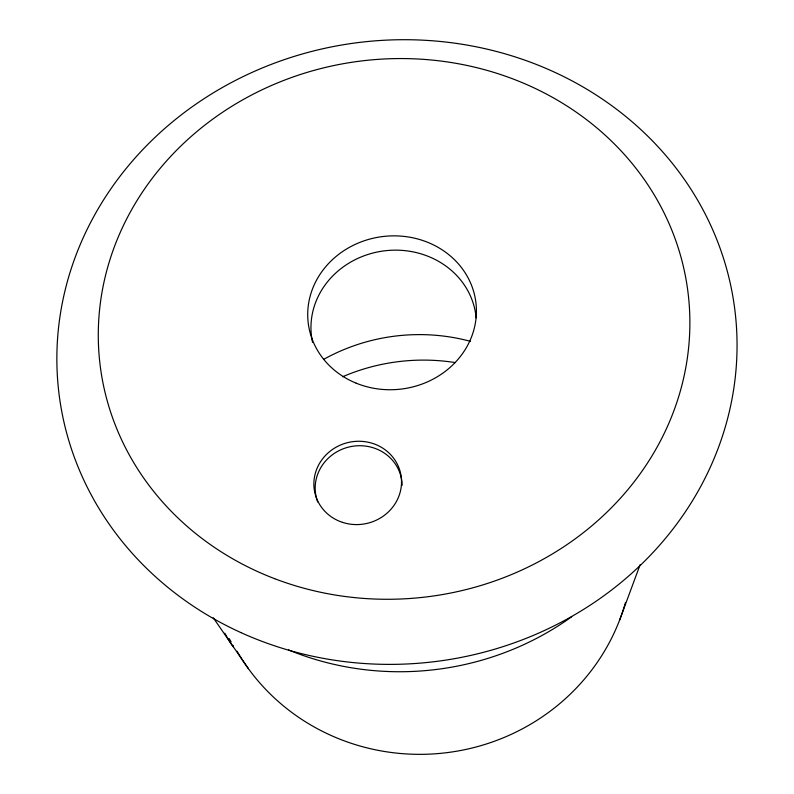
<?xml version="1.0" encoding="UTF-8"?>
<svg xmlns="http://www.w3.org/2000/svg" width="794" height="794" viewBox="0 0 794 794"><rect width="100%" height="100%" fill="white"/><g stroke="black" fill="none" stroke-linecap="round" stroke-linejoin="round"><path stroke-width="1.19" d="M619.499 620.402L640.163 564.603M213.249 617.742L248.403 668.667M323.734 359.325A189.012 180.337 -7.1 0 1 470.534 341.36M342.641 376.743A197.13 189.587 -7.1 0 1 455.329 362.6M625.483 602.447A211.234 203.185 -7.1 0 1 447.062 752.633A211.234 203.185 -7.1 0 1 237.049 651.199M571.7 616.74A277.781 258.437 -7.1 0 1 288.52 649.909M317.699 501.947A43.601 41.238 -13.4 0 1 350.898 446.575A43.601 41.238 -13.4 0 1 402.131 485.372M312.548 342.313A82.854 75.599 -7.1 0 1 382.152 251.152A82.854 75.599 -7.1 0 1 476.152 317.848M232.989 645.443A9.29 0.576 59 0 1 231.153 643.874A9.29 0.576 59 0 1 224.811 633.185M229.188 638.594A9.29 0.576 59 0 1 231.123 641.919M240.84 632.56A340.517 311.883 -7.1 0 0 736.683 330.731A340.517 311.883 -7.1 0 0 213.348 92.829A340.517 311.883 -7.1 0 0 240.84 632.56M274.684 578.697A296.182 269.94 -7.1 0 0 688.15 293.631A296.182 269.94 -7.1 0 0 219.402 114.425A296.182 269.94 -7.1 0 0 274.684 578.697M342.413 522.333A43.958 41.536 -13.3 0 0 400.92 474.951A43.958 41.536 -13.3 0 0 329.758 451.508A43.958 41.536 -13.3 0 0 342.413 522.333M356.149 383.165A84.462 76.82 -7.1 0 0 476.122 304.588A84.462 76.82 -7.1 0 0 343.941 250.646A84.462 76.82 -7.1 0 0 356.149 383.165"/></g></svg>
